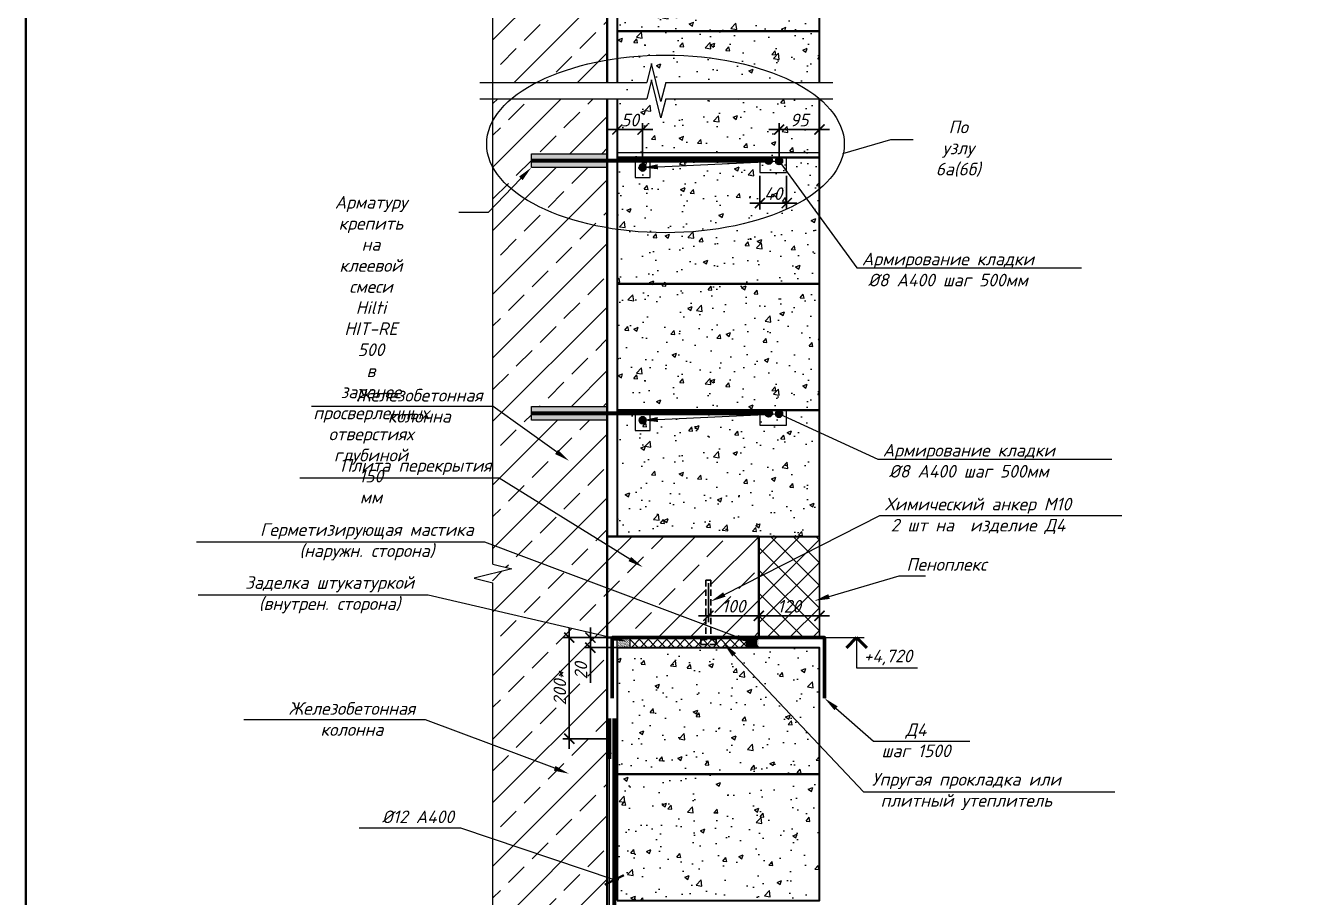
# Model space of a CAD drawing. Header units: millimetres. Extents: x -69292 to 68568, y 17750 to 120236.
# Drawn here: x 13472 to 16013, y 30679 to 32403 of the extents above; entities that cross this region are included whole.
import ezdxf
from ezdxf import colors
from ezdxf.entities.mleader import LeaderData, LeaderLine
from ezdxf.math import Vec2, Vec3

# ---------------------------------------------------------------- set-up
doc = ezdxf.new("R2010")
doc.units = ezdxf.units.MM
doc.header["$PDMODE"] = 3
doc.linetypes.add('HIDDEN', pattern=[0.375, 0.25, -0.125])
doc.linetypes.add('K5LT32768', pattern=[0])
doc.layers.get('0').update_dxf_attribs({"lineweight": 5})
doc.layers.get('Defpoints').update_dxf_attribs({"lineweight": 0})
for name, color, linetype, lineweight in [('!!!Металл разрез', 7, 'Continuous', 35), ('#Dimensions', 7, 'Continuous', 9), ('#Арматура', 152, 'Continuous', 30), ('#Бетон разрез', 22, 'Continuous', 40), ('#Выноски', 7, 'Continuous', 15), ('#Газобетон', 152, 'Continuous', 35), ('#Границы штриховок', 7, 'Continuous', 20), ('#разм', 7, 'Continuous', 9), ('A-okno', 7, 'Continuous', 0), ('k_ Размеры', 7, 'Continuous', 15), ('Штриховка', 7, 'Continuous', 25)]:
    doc.layers.add(name, color=color, linetype=linetype, lineweight=lineweight)
for name, color, linetype, lineweight, true_color in [('#Hatch', 7, 'Continuous', 5, 0x525252), ('razmeru', 7, 'Continuous', 13, 0x000000), ('тонкая', 7, 'Continuous', 15, 0x000000)]:
    doc.layers.add(name, color=color, linetype=linetype, lineweight=lineweight, true_color=true_color)
doc.layers.add('Системный слой', color=7, linetype='Continuous')
doc.styles.add('STEP PR', font='isocpeui.ttf')
doc.dimstyles.new('SPDS', dxfattribs={"dimscale": 10, "dimtxt": 2.5, "dimasz": 2, "dimexe": 1.25, "dimexo": 0.625, "dimtad": 1, "dimdec": 0, "dimrnd": 0.001, "dimtxsty": 'STEP PR', "dimblk": 'ARCHTICK', "dimcen": 2.5, "dimdle": 2, "dimclrd": 256, "dimclre": 256, "dimclrt": 7, "dimadec": 0, "dimazin": 2, "dimtfac": 0.75, "dimtdec": 0, "dimtmove": 1, "dimatfit": 3, "dimfxl": 1, "dimtolj": 1, "dimarcsym": 1})

# ---------------------------------------------------------------- blocks, each defined once
blk = doc.blocks.new('*U145')
at = {"color": 0, "linetype": 'ByBlock', "lineweight": -2}
for p, q in [((59.051, 0), (59.363, 1.25)), ((59.363, 1.25), (59.988, -1.25)), ((59.051, 0), (0, 0)), ((59.988, -1.25), (60.301, 0)), ((119.352, 0), (60.301, 0))]:
    blk.add_line(p, q, dxfattribs=at)
blk = doc.blocks.new('*U130')
at = {"layer": '#разм', "ltscale": 100, "elevation": 0}
for points in [[(4576313, -921000), (4577323, -921000)], [(4577173, -921000), (4577173, -921600)], [(4577173, -921600), (4578375, -921600)]]:
    blk.add_lwpolyline(points, dxfattribs=at)
at = {"layer": 'A-okno', "color": 0, "lineweight": 50, "ltscale": 100, "elevation": 0}
for points in [[(4577173, -921000), (4576973, -921200)], [(4577173, -921000), (4577373, -921200)]]:
    blk.add_lwpolyline(points, dxfattribs=at)
at = {"layer": '#разм', "style": 'STEP PR'}
for tag, p in [('ПРИМЕЧАНИЕ', (4577314, -921290)), ('ОТМЕТКА', (4577216, -921901))]:
    blk.add_attdef(tag, p, '', height=250, dxfattribs=at)
blk = doc.blocks.new('_ArchTick')
at = {"color": 0, "linetype": 'ByBlock', "const_width": 0.15}
blk.add_lwpolyline([(-0.5, -0.5), (0.5, 0.5)], dxfattribs=at)
blk = doc.blocks.new('*D118')
at = {"layer": 'Defpoints', "color": 0, "transparency": 16777216}
for p in [(14589.1, 31192.7), (14897, 31192.7), (14897, 31172.8)]:
    blk.add_point(p, dxfattribs=at)
at = {"layer": 'k_ Размеры', "lineweight": -2, "transparency": 16777216}
for p, q in [((14589.1, 31152.8), (14589.1, 31212.7)), ((14890.7, 31192.7), (14576.6, 31192.7)), ((14890.7, 31172.8), (14576.6, 31172.8)), ((14589.1, 31103.2), (14589.1, 31172.8))]:
    blk.add_line(p, q, dxfattribs=at)
at = {"layer": 'k_ Размеры', "lineweight": -2, "transparency": 16777216, "xscale": 20, "yscale": 20, "zscale": 20}
for p, rotation in [((14589.1, 31192.7), 90), ((14589.1, 31172.8), 270)]:
    blk.add_blockref('_ArchTick', p, dxfattribs=dict(at, rotation=rotation))
at = {"layer": 'k_ Размеры', "color": 7, "transparency": 16777216, "insert": (14570.4, 31126.9), "char_height": 25, "attachment_point": 5, "rotation": 90, "style": 'STEP PR'}
blk.add_mtext('\\A1;20', dxfattribs=at)
blk = doc.blocks.new('*D117')
at = {"layer": 'Defpoints', "color": 0, "transparency": 16777216}
for p in [(14547.4, 31192.7), (14626.4, 31192.7), (14626.4, 30992.7)]:
    blk.add_point(p, dxfattribs=at)
at = {"layer": 'k_ Размеры', "lineweight": -2, "transparency": 16777216}
for p, q in [((14547.4, 30972.7), (14547.4, 31212.7)), ((14620.1, 31192.7), (14534.9, 31192.7)), ((14620.1, 30992.7), (14534.9, 30992.7))]:
    blk.add_line(p, q, dxfattribs=at)
at = {"layer": 'k_ Размеры', "lineweight": -2, "transparency": 16777216, "xscale": 20, "yscale": 20, "zscale": 20}
for p, rotation in [((14547.4, 31192.7), 90), ((14547.4, 30992.7), 270)]:
    blk.add_blockref('_ArchTick', p, dxfattribs=dict(at, rotation=rotation))
at = {"layer": 'k_ Размеры', "color": 7, "transparency": 16777216, "insert": (14528.7, 31092.7), "char_height": 25, "attachment_point": 5, "rotation": 90, "style": 'STEP PR'}
blk.add_mtext('\\A1;200*', dxfattribs=at)
blk = doc.blocks.new('Г.б.250х400')
at = {"layer": '#Hatch'}
h = blk.add_hatch(dxfattribs=at)
h.set_pattern_fill('AR-CONC', color=256, scale=0.5)
h.paths.add_polyline_path([(400, 250), (0, 250), (0, 0), (400, 0)])
at = {"layer": '#Газобетон'}
blk.add_lwpolyline([(0, 0), (400, 0), (400, 250), (0, 250)], close=True, dxfattribs=at)
blk = doc.blocks.new('*D128')
at = {"layer": 'Defpoints', "color": 0, "transparency": 16777216}
for p in [(14822.7, 31306.5), (14922.4, 31306.5), (14922.4, 31235.9)]:
    blk.add_point(p, dxfattribs=at)
at = {"layer": 'k_ Размеры', "lineweight": -2, "transparency": 16777216}
for p, q in [((14822.7, 31300.2), (14822.7, 31223.4)), ((14922.4, 31300.2), (14922.4, 31223.4)), ((14802.7, 31235.9), (14942.4, 31235.9))]:
    blk.add_line(p, q, dxfattribs=at)
at = {"layer": 'k_ Размеры', "lineweight": -2, "transparency": 16777216, "xscale": 20, "yscale": 20, "zscale": 20, "rotation": 180}
blk.add_blockref('_ArchTick', (14822.7, 31235.9), dxfattribs=at)
at = {"layer": 'k_ Размеры', "lineweight": -2, "transparency": 16777216, "xscale": 20, "yscale": 20, "zscale": 20}
blk.add_blockref('_ArchTick', (14922.4, 31235.9), dxfattribs=at)
at = {"layer": 'k_ Размеры', "color": 7, "transparency": 16777216, "insert": (14872.5, 31254.7), "char_height": 25, "attachment_point": 5, "style": 'STEP PR'}
blk.add_mtext('\\A1;100', dxfattribs=at)
blk = doc.blocks.new('*U481')
at = {"color": 0, "linetype": 'ByBlock', "lineweight": -2}
for p, q in [((11.014, 0), (11.327, 1.25)), ((11.327, 1.25), (11.952, -1.25)), ((11.014, 0), (0, 0)), ((11.952, -1.25), (12.264, 0)), ((23.279, 0), (12.264, 0))]:
    blk.add_line(p, q, dxfattribs=at)
blk = doc.blocks.new('*U482')
at = {"color": 0, "linetype": 'ByBlock', "lineweight": -2}
for p, q in [((11.014, 0), (11.327, 1.25)), ((11.327, 1.25), (11.952, -1.25)), ((11.014, 0), (0, 0)), ((11.952, -1.25), (12.264, 0)), ((23.279, 0), (12.264, 0))]:
    blk.add_line(p, q, dxfattribs=at)
blk = doc.blocks.new('*D256')
at = {"layer": 'Defpoints', "color": 0, "transparency": 16777216}
for p in [(14922.4, 31306.5), (15042.4, 31235.9), (15042.4, 31192.7)]:
    blk.add_point(p, dxfattribs=at)
at = {"layer": 'k_ Размеры', "lineweight": -2, "transparency": 16777216}
for p, q in [((14922.4, 31300.2), (14922.4, 31223.4)), ((14902.4, 31235.9), (15062.4, 31235.9)), ((15042.4, 31198.9), (15042.4, 31248.4))]:
    blk.add_line(p, q, dxfattribs=at)
at = {"layer": 'k_ Размеры', "lineweight": -2, "transparency": 16777216, "xscale": 20, "yscale": 20, "zscale": 20, "rotation": 180}
blk.add_blockref('_ArchTick', (14922.4, 31235.9), dxfattribs=at)
at = {"layer": 'k_ Размеры', "lineweight": -2, "transparency": 16777216, "xscale": 20, "yscale": 20, "zscale": 20}
blk.add_blockref('_ArchTick', (15042.4, 31235.9), dxfattribs=at)
at = {"layer": 'k_ Размеры', "color": 7, "transparency": 16777216, "insert": (14982.4, 31254.7), "char_height": 25, "attachment_point": 5, "style": 'STEP PR'}
blk.add_mtext('\\A1;120', dxfattribs=at)
blk = doc.blocks.new('A$C7E2A33D1')
at = {"layer": 'Системный слой'}
h = blk.add_hatch(color=1, dxfattribs=at)
edge = h.paths.add_edge_path()
edge.add_line((0, 70), (35, 61))
edge.add_line((35, 61), (60, 36))
edge.add_line((60, 36), (70, 1))
edge.add_line((70, 1), (61, -34))
edge.add_line((61, -34), (37, -60))
edge.add_line((37, -60), (2, -70))
edge.add_line((2, -70), (-33, -62))
edge.add_line((-33, -62), (-59, -38))
edge.add_line((-59, -38), (-70, -4))
edge.add_line((-70, -4), (-63, 31))
edge.add_line((-63, 31), (-39, 58))
edge.add_line((-39, 58), (-5, 70))
edge.add_line((-5, 70), (0, 70))
at = {"layer": 'Системный слой', "color": 1, "linetype": 'K5LT32768'}
blk.add_circle((0, 0), 70, dxfattribs=at)
at = {"layer": 'тонкая', "ltscale": 0.1}
for p, q in [((-70, 0), (70, 0)), ((0, 70), (0, -70))]:
    blk.add_line(p, q, dxfattribs=at)
blk = doc.blocks.new('*D478')
at = {"layer": 'Defpoints', "color": 0, "transparency": 16777216}
for p in [(14692.5, 32197.8), (14642.5, 32170), (14692.5, 32122.7)]:
    blk.add_point(p, dxfattribs=at)
at = {"layer": 'k_ Размеры', "lineweight": -2, "transparency": 16777216}
for p, q in [((14622.5, 32197.8), (14712.5, 32197.8)), ((14642.5, 32176.3), (14642.5, 32210.3)), ((14692.5, 32128.9), (14692.5, 32210.3))]:
    blk.add_line(p, q, dxfattribs=at)
at = {"layer": 'k_ Размеры', "lineweight": -2, "transparency": 16777216, "xscale": 20, "yscale": 20, "zscale": 20, "rotation": 180}
blk.add_blockref('_ArchTick', (14642.5, 32197.8), dxfattribs=at)
at = {"layer": 'k_ Размеры', "lineweight": -2, "transparency": 16777216, "xscale": 20, "yscale": 20, "zscale": 20}
blk.add_blockref('_ArchTick', (14692.5, 32197.8), dxfattribs=at)
at = {"layer": 'k_ Размеры', "color": 7, "transparency": 16777216, "insert": (14667.5, 32216.6), "char_height": 25, "attachment_point": 5, "style": 'STEP PR'}
blk.add_mtext('\\A1;50', dxfattribs=at)
blk = doc.blocks.new('*D479')
at = {"layer": 'Defpoints', "color": 0, "transparency": 16777216}
for p in [(15042.4, 32197.8), (15042.4, 32185.2), (14962.4, 32132.7)]:
    blk.add_point(p, dxfattribs=at)
at = {"layer": 'k_ Размеры', "lineweight": -2, "transparency": 16777216}
for p, q in [((14942.4, 32197.8), (15062.4, 32197.8)), ((14962.4, 32138.9), (14962.4, 32210.3)), ((15042.4, 32191.5), (15042.4, 32210.3))]:
    blk.add_line(p, q, dxfattribs=at)
at = {"layer": 'k_ Размеры', "lineweight": -2, "transparency": 16777216, "xscale": 20, "yscale": 20, "zscale": 20, "rotation": 180}
blk.add_blockref('_ArchTick', (14962.4, 32197.8), dxfattribs=at)
at = {"layer": 'k_ Размеры', "lineweight": -2, "transparency": 16777216, "xscale": 20, "yscale": 20, "zscale": 20}
blk.add_blockref('_ArchTick', (15042.4, 32197.8), dxfattribs=at)
at = {"layer": 'k_ Размеры', "color": 7, "transparency": 16777216, "insert": (15002.4, 32216.6), "char_height": 25, "attachment_point": 5, "style": 'STEP PR'}
blk.add_mtext('\\A1;95', dxfattribs=at)
blk = doc.blocks.new('*D480')
at = {"layer": 'Defpoints', "color": 0, "transparency": 16777216}
for p in [(14924.5, 32112.7), (14977.4, 32112.7), (14977.4, 32052.3)]:
    blk.add_point(p, dxfattribs=at)
at = {"layer": 'k_ Размеры', "lineweight": -2, "transparency": 16777216}
for p, q in [((14924.5, 32106.4), (14924.5, 32039.8)), ((14977.4, 32106.4), (14977.4, 32039.8)), ((14904.5, 32052.3), (14997.4, 32052.3))]:
    blk.add_line(p, q, dxfattribs=at)
at = {"layer": 'k_ Размеры', "lineweight": -2, "transparency": 16777216, "xscale": 20, "yscale": 20, "zscale": 20, "rotation": 180}
blk.add_blockref('_ArchTick', (14924.5, 32052.3), dxfattribs=at)
at = {"layer": 'k_ Размеры', "lineweight": -2, "transparency": 16777216, "xscale": 20, "yscale": 20, "zscale": 20}
blk.add_blockref('_ArchTick', (14977.4, 32052.3), dxfattribs=at)
at = {"layer": 'k_ Размеры', "color": 7, "transparency": 16777216, "insert": (14950.9, 32071), "char_height": 25, "attachment_point": 5, "style": 'STEP PR'}
blk.add_mtext('\\A1;40', dxfattribs=at)
blk = doc.blocks.new('_None')

msp = doc.modelspace()

# ---------------------------------------------------------------- hatches: boundary and pattern name
at = {"layer": '#Hatch'}
h = msp.add_hatch(dxfattribs=at)
h.set_pattern_fill('ANSI33', color=256, scale=14, style=0)
h.paths.add_polyline_path([(14622.4, 33026.7), (14396.5, 33026.7), (14396.5, 32290.9), (14622.4, 32290.9), (14622.4, 32622.8), (14472.4, 32622.8), (14472.4, 32649.9), (14622.4, 32649.9)])
h.paths.add_polyline_path([(14310.5, 33125.4), (14539, 33125.4), (14539, 33279.5), (14310.5, 33279.5)], flags=9)
h.paths.add_polyline_path([(14373.8, 29306.2), (14471, 29306.2), (14471, 29358.7), (14373.8, 29358.7)], flags=9)
h.paths.add_polyline_path([(14398.3, 33784.8), (14446.4, 33784.8), (14446.4, 33837.3), (14398.3, 33837.3)], flags=9)
h.paths.add_polyline_path([(14557.7, 33281.1), (15129.9, 33281.1), (15129.9, 33333.6), (14557.7, 33333.6)], flags=9)
h.paths.add_polyline_path([(14689.7, 33350.3), (14986.1, 33350.3), (14986.1, 33428.3), (14689.7, 33428.3)], flags=9)
h.paths.add_polyline_path([(14432.7, 35946), (15065.8, 35946), (15065.8, 35998.5), (14432.7, 35998.5)], flags=9)
h.paths.add_polyline_path([(14694, 36043.8), (14876.1, 36043.8), (14876.1, 36097.8), (14694, 36097.8)], flags=9)
h = msp.add_hatch(dxfattribs=at)
h.set_pattern_fill('AR-CONC', color=256, scale=0.5)
h.set_pattern_definition([(50, (0, 664.36), (91.09233, -7.96954), [9.525, -104.775]), (355, (0, 664.36), (-17.6217, 95.52842), [7.62, -83.8203]), (100.45144, (7.59, 663.7), (73.47062, 87.55888), [8.095, -89.04512]), (46.1842, (0, 689.76), (135.53952, -21.02116), [14.2875, -157.1625]), (96.63556, (11.3, 688.01), (118.70207, 123.71306), [12.1425, -133.5678]), (351.18415, (0, 689.76), (118.70207, 123.71306), [11.43, -125.72987]), (21, (12.7, 683.41), (75.8072, -51.1326), [9.525, -104.775]), (326, (12.7, 683.41), (30.90101, 92.09398), [7.62, -83.82]), (71.45144, (19.02, 679.15), (106.7082, 40.96138), [8.095, -89.04497]), (37.5, (0, 664.362), (1.544302, 42.27752), [0, -82.804, 0, -85.09, 0, -84.1375]), (7.5, (0, 664.36), (33.40983, 50.09029), [0, -48.514, 0, -80.899, 0, -32.0675]), (327.5, (-28.32, 664.362), (67.795298, -2.864372), [0, -31.75, 0, -99.06, 0, -131.445]), (317.5, (-41.02, 664.36), (74.06459, 12.71325), [0, -41.275, 0, -65.786, 0, -93.345])])
h.paths.add_polyline_path([(14654.3, 32258.7), (14642.4, 32258.7), (14642.4, 32142.7), (15042.4, 32142.7), (15042.4, 32258.7), (14691.8, 32258.7), (14682.4, 32221.2), (14663.7, 32296.2)])
h.paths.add_polyline_path([(14642.4, 32290.9), (14654.2, 32290.9), (14663.5, 32328.4), (14682.3, 32253.4), (14691.7, 32290.9), (15042.4, 32290.9), (15042.4, 32392.7), (14642.4, 32392.7)])
h = msp.add_hatch(dxfattribs=at)
h.set_pattern_fill('ANSI33', color=256, scale=14, style=0)
h.paths.add_polyline_path([(14622.4, 32122.8), (14472.4, 32122.8), (14472.4, 32149.9), (14622.4, 32149.9), (14622.4, 32258.7), (14396.5, 32258.7), (14396.5, 31338.3), (14434, 31328.9), (14359, 31310.2), (14396.5, 31300.8), (14396.5, 30570.9), (14622.4, 30570.9), (14622.4, 31192.7), (14622.4, 31622.8), (14472.4, 31622.8), (14472.4, 31649.9), (14622.4, 31649.9)])
h = msp.add_hatch(dxfattribs=at)
h.set_pattern_fill('ANSI33', color=256, scale=14, style=0)
h.paths.add_polyline_path([(14817.7, 31306.5), (14827.7, 31306.5), (14827.7, 31192.8), (14902.5, 31192.7), (14921.9, 31192.8), (14921.9, 31392.7), (14642.4, 31392.7), (14622.4, 31392.7), (14622.4, 31193), (14817.7, 31192.8)])
h = msp.add_hatch(dxfattribs=at)
h.set_pattern_fill('ANSI37', color=256, scale=10)
h.paths.add_polyline_path([(15042.4, 31392.7), (14921.9, 31392.7), (14921.9, 31192.7), (15042.4, 31192.7)])
h = msp.add_hatch(dxfattribs=at)
h.set_pattern_fill('AR-SAND', color=256, scale=0.05)
h.set_pattern_definition([(37.5, (-2304.621, -3492.8585), (-0.08000156, 2.44706619), [0, -1.9304, 0, -2.159, 0, -2.06375]), (7.5, (-2304.621, -3492.8585), (2.24761642, 3.5841255), [0, -1.0414, 0, -1.7399, 0, -0.66675]), (327.5, (-2306.183, -3492.8585), (3.95496185, 0.00718592), [0, -0.635, 0, -2.286, 0, -2.9845]), (317.5, (-2306.183, -3492.8585), (3.81778226, 1.11464662), [0, -0.3175, 0, -1.4986, 0, -1.7145])])
h.paths.add_polyline_path([(14642.4, 31192.7), (14667.4, 31192.6), (14667.4, 31172.7), (14642.4, 31172.7)])
h = msp.add_hatch(dxfattribs=at)
h.set_pattern_fill('ANSI37', color=256, scale=4)
h.set_pattern_definition([(45, (-2304.621, -3492.859), (-8.980256, 8.980256), []), (135, (-2304.621, -3492.859), (-8.980256, -8.980256), [])])
h.paths.add_polyline_path([(14897, 31192.6), (14667.4, 31192.6), (14667.4, 31172.7), (14897, 31172.7)])
h = msp.add_hatch(dxfattribs=at)
h.set_pattern_fill('ANSI37', color=256, scale=0.5)
h.set_pattern_definition([(45, (79.625, -4478.4668), (-1.122532015, 1.122532015), []), (135, (79.625, -4478.4668), (-1.122532015, -1.122532015), [])])
edge = h.paths.add_edge_path()
edge.add_line((14922, 31192.8), (14897, 31192.7))
edge.add_line((14897, 31192.7), (14897, 31172.8))
edge.add_line((14897, 31172.8), (14922, 31172.8))
edge.add_arc((14934.5, 31182.8), 16, 141.4553, 218.5447, ccw=False)
at = {"layer": 'razmeru', "ltscale": 0.1, "true_color": 0xd9d9d9}
h = msp.add_hatch(color=254, dxfattribs=at)
h.dxf.hatch_style = 1
h.paths.add_polyline_path([(14472.4, 32136.6), (14472.4, 32122.8), (14572.4, 32122.8), (14572.4, 32136.6)])
h.paths.add_polyline_path([(14472.4, 32149.9), (14472.4, 32136.6), (14572.4, 32136.6), (14572.4, 32149.9)])
h.paths.add_polyline_path([(14572.4, 32149.9), (14572.4, 32136.6), (14622.4, 32136.6), (14622.4, 32149.9)])
h.paths.add_polyline_path([(14572.4, 32136.6), (14572.4, 32122.8), (14622.4, 32122.8), (14622.4, 32136.6)])
h = msp.add_hatch(color=254, dxfattribs=at)
h.dxf.hatch_style = 1
h.paths.add_polyline_path([(14472.4, 31636.6), (14472.4, 31622.8), (14572.4, 31622.8), (14572.4, 31636.6)])
h.paths.add_polyline_path([(14472.4, 31649.9), (14472.4, 31636.6), (14572.4, 31636.6), (14572.4, 31649.9)])
h.paths.add_polyline_path([(14572.4, 31649.9), (14572.4, 31636.6), (14622.4, 31636.6), (14622.4, 31649.9)])
h.paths.add_polyline_path([(14572.4, 31636.6), (14572.4, 31622.8), (14622.4, 31622.8), (14622.4, 31636.6)])

# ---------------------------------------------------------------- linework, layer by layer
at = {"layer": '!!!Металл разрез', "lineweight": 60}
msp.add_lwpolyline([(14632.4, 31072.7), (14632.4, 31192.7), (15052.4, 31192.7), (15052.4, 31072.7)], dxfattribs=at)
at = {"layer": '#Арматура', "const_width": 8}
for points in [[(14626.4, 30952.7), (14626.4, 31032.7)], [(14636.4, 30570.9), (14636.4, 31032.7)]]:
    msp.add_lwpolyline(points, dxfattribs=at)
at = {"layer": '#Бетон разрез'}
for points in [[(14622.4, 32290.9), (14622.4, 33042.7), (14396.5, 33042.7)], [(14622.4, 31192.7), (14622.4, 32258.7)], [(14922.4, 31392.7), (14622.4, 31392.7)], [(14922.4, 31392.7), (14922.4, 31192.7)], [(14622.4, 31193), (14922.4, 31192.7)], [(14622.4, 30570.9), (14622.4, 31192.7)]]:
    msp.add_lwpolyline(points, dxfattribs=at)
at = {"layer": '#Выноски'}
msp.add_ellipse((14737.7, 32169.3), major_axis=(353.7, 0), ratio=0.496436, dxfattribs=at)
at = {"layer": '#Газобетон'}
for points in [[(15042.4, 32290.9), (15042.4, 32392.7), (14642.4, 32392.7), (14642.4, 32290.9)], [(14642.4, 32258.7), (14642.4, 32142.7), (15042.4, 32142.7), (15042.4, 32258.7)]]:
    msp.add_lwpolyline(points, dxfattribs=at)
at = {"layer": '#Границы штриховок'}
msp.add_lwpolyline([(14642.4, 31192.7), (14667.4, 31192.6), (14667.4, 31172.7), (14642.4, 31172.7)], close=True, dxfattribs=at)
msp.add_lwpolyline([(14922, 31192.8), (14897, 31192.7), (14897, 31172.8), (14922, 31172.8, -0.349653)], format="xyb", close=True, dxfattribs=at)
at = {"color": 3, "lineweight": 40}
msp.add_lwpolyline([(13472.1, 36442.8), (24318.1, 36442.8), (24318.1, 28653.3), (13472.1, 28653.3)], close=True, dxfattribs=at)
msp.add_lwpolyline([(14897, 31172.8), (14642.4, 31172.7), (14642.4, 31192.7), (14897, 31192.7)], close=True)
at = {"layer": 'razmeru', "ltscale": 0.1}
msp.add_line((14642.5, 32152.7), (15042.4, 32152.7), dxfattribs=at)
for points in [[(14622.4, 32122.8), (14472.4, 32122.8), (14472.4, 32149.9), (14622.4, 32149.9)], [(14642.5, 32142.7), (14677.5, 32142.7), (14677.5, 32102.7), (14707.5, 32102.7), (14707.5, 32142.7), (14924.5, 32142.7), (14924.5, 32112.7), (14977.4, 32112.7), (14977.4, 32142.7), (15042.4, 32142.7)], [(14622.4, 31622.8), (14472.4, 31622.8), (14472.4, 31649.9), (14622.4, 31649.9)], [(14642.5, 31642.7), (14677.5, 31642.7), (14677.5, 31602.7), (14707.5, 31602.7), (14707.5, 31642.7), (14924.5, 31642.7), (14924.5, 31612.7), (14977.4, 31612.7), (14977.4, 31642.7), (15042.4, 31642.7)]]:
    msp.add_lwpolyline(points, dxfattribs=at)
at = {"layer": 'razmeru', "color": 1, "ltscale": 0.4, "const_width": 8}
for points in [[(14472.4, 32136.3), (14942.1, 32136.3)], [(14472.4, 31636.3), (14942.1, 31636.3)]]:
    msp.add_lwpolyline(points, dxfattribs=at)
at = {"layer": 'Штриховка'}
msp.add_lwpolyline([(15042.4, 31392.7), (14921.9, 31392.7), (14921.9, 31192.7), (15042.4, 31192.7)], close=True, dxfattribs=at)
at = {"layer": 'Штриховка', "linetype": 'HIDDEN', "ltscale": 50}
for points in [[(14817.7, 31306.5), (14817.7, 31188.9)], [(14817.7, 31306.5), (14827.7, 31306.5)], [(14827.7, 31306.5), (14827.7, 31188.9)], [(14807.7, 31188.9), (14837.7, 31188.9), (14837.7, 31178.9), (14807.7, 31178.9), (14807.7, 31188.9)]]:
    msp.add_lwpolyline(points, dxfattribs=at)

# ---------------------------------------------------------------- block references
at = {"layer": '#Dimensions'}
ref = msp.add_blockref('*U130', (-442601.5, 123292.7, 0), dxfattribs=dict(at, xscale=0.1, yscale=0.1, zscale=0.1))
ref.add_attrib('ПРИМЕЧАНИЕ', '+4,720', (15129.9, 31143.8, 0), dxfattribs={"layer": '#разм', "height": 25, "rotation": 360, "style": 'STEP PR'})
for p in [(14642.4, 32392.7), (14642.4, 31892.7), (14642.4, 31642.7), (14642.4, 31392.7), (14642.4, 30922.7), (14642.4, 30672.7)]:
    msp.add_blockref('Г.б.250х400', p)
at = {"xscale": -30, "yscale": -30, "zscale": -30}
for name, p in [('*U481', (15068.6, 32290.9)), ('*U482', (15068.6, 32258.7))]:
    msp.add_blockref(name, p, dxfattribs=at)
at = {"layer": 'k_ Размеры', "xscale": -30, "yscale": -30, "zscale": -30, "rotation": 90}
msp.add_blockref('*U145', (14396.5, 33109.8), dxfattribs=at)
at = {"layer": 'razmeru', "ltscale": 0.015, "xscale": 0.1, "yscale": 0.1, "zscale": 0.1}
for p in [(14692.5, 32122.7), (14942.1, 32136.3), (14962.4, 32135.5), (14942.1, 31636.3), (14962.4, 31635.5), (14692.5, 31622.7)]:
    msp.add_blockref('A$C7E2A33D1', p, dxfattribs=at)

# ---------------------------------------------------------------- dimensions: what is measured, and where the dimension line sits
at = {"layer": 'k_ Размеры'}
for base, p1, p2, picture, middle in [((14692.5, 32197.8), (14642.5, 32170), (14692.5, 32122.7), '*D478', (14667.5, 32216.6)), ((14922.4, 31235.9), (14822.7, 31306.5), (14922.4, 31306.5), '*D128', (14872.5, 31254.7)), ((15042.4, 31235.9), (14922.4, 31306.5), (15042.4, 31192.7), '*D256', (14982.4, 31254.7))]:
    dim = msp.add_linear_dim(base=base, p1=p1, p2=p2, dimstyle='SPDS', dxfattribs=at)
    dim.commit()
    dim.dimension.update_dxf_attribs({"geometry": picture, "text_midpoint": middle})
for base, p1, p2, text, picture, middle in [((15042.4, 32197.8), (14962.4, 32132.7), (15042.4, 32185.2), '95', '*D479', (15002.4, 32216.6)), ((14977.4, 32052.3), (14924.5, 32112.7), (14977.4, 32112.7), '40', '*D480', (14950.9, 32071))]:
    dim = msp.add_linear_dim(base=base, p1=p1, p2=p2, text=text, dimstyle='SPDS', dxfattribs=at)
    dim.commit()
    dim.dimension.update_dxf_attribs({"geometry": picture, "text_midpoint": middle})
dim = msp.add_linear_dim(base=(14547.4, 31192.7), p1=(14626.4, 30992.7), p2=(14626.4, 31192.7), angle=90, text='<>*', dimstyle='SPDS', dxfattribs=at)
dim.commit()
dim.dimension.update_dxf_attribs({"geometry": '*D117', "text_midpoint": (14528.7, 31092.7)})
dim = msp.add_linear_dim(base=(14589.1, 31192.7), p1=(14897, 31172.8), p2=(14897, 31192.7), angle=90, dimstyle='SPDS', dxfattribs=at)
dim.commit()
dim.dimension.update_dxf_attribs({"geometry": '*D118', "text_midpoint": (14594.6, 31126.9), "dimtype": 160})

# ---------------------------------------------------------------- leaders
at = {"layer": '#Выноски'}
ml = msp.add_multileader_mtext('Standard', dxfattribs=at)
ml.set_content('{\\H0.83333x;Армирование кладки\\P%%C8 А400 шаг 500мм\\P\\A1;\\H1.2x;       }', color=256, style='STEP PR')
ml.set_leader_properties(color=256, linetype='ByLayer', lineweight=-1)
ml.build(insert=Vec2(0, 0))
ml.multileader.update_dxf_attribs({"text_left_attachment_type": 6, "text_right_attachment_type": 6, "dogleg_length": 0, "arrow_head_size": 30, "scale": 0.1})
ctx = ml.context
ctx.base_point, ctx.scale, ctx.char_height, ctx.arrow_head_size, ctx.landing_gap_size, ctx.plane_origin = Vec3(15297.5, 32560.8), 0.1, 30, 30, 12.5, Vec3(17604.8, 31083.8)
ctx.left_attachment, ctx.right_attachment, ctx.text_align_type = 6, 6, 1
notes = []
notes.append((ctx, [(0, (1, 1, 0), (15297.5, 32560.8), (1, 0), 0, [(0, [(14692.4, 32622.7), (14962.4, 32628.5)], 0, [])])]))
ctx.mtext.insert, ctx.mtext.rotation, ctx.mtext.alignment, ctx.mtext.flow_direction = Vec3(15477.6, 32590.8), 6.283185, 2, 5
ml = msp.add_multileader_mtext('Standard', dxfattribs=at)
ml.set_content('{\\H0.83333x;По узлу 6а(6б)}', color=256, style='STEP PR')
ml.set_leader_properties(color=256, linetype='ByLayer', lineweight=-1)
ml.set_arrow_properties(name='NONE')
ml.build(insert=Vec2(0, 0))
ml.multileader.update_dxf_attribs({"text_left_attachment_type": 6, "text_right_attachment_type": 6, "dogleg_length": 0, "arrow_head_size": 30, "scale": 0.1})
ctx = ml.context
ctx.base_point, ctx.scale, ctx.char_height, ctx.arrow_head_size, ctx.landing_gap_size, ctx.plane_origin = Vec3(15183.4, 32177.9), 0.1, 30, 30, 12.5, Vec3(17671.9, 30837.5)
ctx.left_attachment, ctx.right_attachment, ctx.text_align_type = 6, 6, 1
notes.append((ctx, [(0, (1, 1, 0), (15183.4, 32177.9), (1, 0), 0, [(1, [(15088.4, 32150.4)], 0, [])])]))
ctx.mtext.insert, ctx.mtext.rotation, ctx.mtext.width, ctx.mtext.alignment, ctx.mtext.flow_direction = Vec3(15316.8, 32215.4), 6.283185, 313.628, 2, 5
ml = msp.add_multileader_mtext('Standard', dxfattribs=at)
ml.set_content('Арматуру крепить\\Pна клеевой смеси\\PHilti HIT-RE 500 в заранее \\Pпросверленных отверстиях\\Pглубиной 150 мм ', color=256, style='STEP PR')
ml.set_leader_properties(color=256, linetype='ByLayer', lineweight=-1)
ml.build(insert=Vec2(0, 0))
ml.multileader.update_dxf_attribs({"text_left_attachment_type": 6, "text_right_attachment_type": 6, "dogleg_length": 0, "arrow_head_size": 30, "scale": 0.1})
ctx = ml.context
ctx.base_point, ctx.scale, ctx.char_height, ctx.arrow_head_size, ctx.landing_gap_size, ctx.plane_origin = Vec3(13923.2, 32033.9), 0.1, 25, 30, 12.5, Vec3(17206, 30990.8)
ctx.left_attachment, ctx.right_attachment, ctx.text_align_type = 6, 6, 1
notes.append((ctx, [(1, (1, 1, 0), (14387, 32033.9), (-1, 0), 0, [(1, [(14472.4, 32122.8)], 0, [])])]))
ctx.mtext.insert, ctx.mtext.rotation, ctx.mtext.width, ctx.mtext.defined_height, ctx.mtext.alignment, ctx.mtext.flow_direction = Vec3(14155.1, 32066.4), 6.283185, 450.462, 209.9, 2, 5
ml = msp.add_multileader_mtext('Standard', dxfattribs=at)
ml.set_content('{\\H0.83333x;Армирование кладки\\P%%C8 А400 шаг 500мм\\P\\A1;\\H1.2x;       }', color=256, style='STEP PR')
ml.set_leader_properties(color=256, linetype='ByLayer', lineweight=-1)
ml.build(insert=Vec2(0, 0))
ml.multileader.update_dxf_attribs({"text_left_attachment_type": 6, "text_right_attachment_type": 6, "dogleg_length": 0, "arrow_head_size": 30, "scale": 0.1})
ctx = ml.context
ctx.base_point, ctx.scale, ctx.char_height, ctx.arrow_head_size, ctx.landing_gap_size, ctx.plane_origin = Vec3(15116.2, 31924.2), 0.1, 30, 30, 12.5, Vec3(17604.8, 30583.8)
ctx.left_attachment, ctx.right_attachment, ctx.text_align_type = 6, 6, 1
notes.append((ctx, [(0, (1, 1, 0), (15116.2, 31924.2), (1, 0), 0, [(0, [(14692.5, 32122.7), (14962.4, 32135.5)], 0, [])])]))
ctx.mtext.insert, ctx.mtext.rotation, ctx.mtext.alignment, ctx.mtext.flow_direction = Vec3(15296.4, 31954.2), 6.283185, 2, 5
ml = msp.add_multileader_mtext('Standard', dxfattribs=at)
ml.set_content('{\\H0.83333x;Железобетонная\\Pколонна}', color=256, style='STEP PR')
ml.set_leader_properties(color=256, linetype='ByLayer', lineweight=-1)
ml.build(insert=Vec2(0, 0))
ml.multileader.update_dxf_attribs({"text_left_attachment_type": 6, "text_right_attachment_type": 6, "dogleg_length": 0, "arrow_head_size": 30, "scale": 0.1})
ctx = ml.context
ctx.base_point, ctx.scale, ctx.char_height, ctx.arrow_head_size, ctx.landing_gap_size, ctx.plane_origin = Vec3(14104.9, 31649.7), 0.1, 30, 30, 12.5, Vec3(16703.4, 29976.5)
ctx.left_attachment, ctx.right_attachment, ctx.text_align_type = 6, 6, 1
notes.append((ctx, [(1, (1, 1, 0), (14396.6, 31649.7), (-1, 0), 0, [(0, [(14546.6, 31542.5)], 0, [])])]))
ctx.mtext.insert, ctx.mtext.rotation, ctx.mtext.alignment, ctx.mtext.flow_direction = Vec3(14250.8, 31684.7), 6.283185, 2, 5
ml = msp.add_multileader_mtext('Standard', dxfattribs=at)
ml.set_content('{\\H0.83333x;Армирование кладки  \\P%%C8 А400 шаг 500мм\\P\\A1;\\H1.2x;       }', color=256, style='STEP PR')
ml.set_leader_properties(color=256, linetype='ByLayer', lineweight=-1)
ml.build(insert=Vec2(0, 0))
ml.multileader.update_dxf_attribs({"text_left_attachment_type": 6, "text_right_attachment_type": 6, "dogleg_length": 0, "arrow_head_size": 30, "scale": 0.1})
ctx = ml.context
ctx.base_point, ctx.scale, ctx.char_height, ctx.arrow_head_size, ctx.landing_gap_size, ctx.plane_origin = Vec3(15157.5, 31545.9), 0.1, 30, 30, 12.5, Vec3(17604.8, 30083.8)
ctx.left_attachment, ctx.right_attachment, ctx.text_align_type = 6, 6, 1
notes.append((ctx, [(0, (1, 1, 0), (15157.5, 31545.9), (1, 0), 0, [(0, [(14692.5, 31622.7), (14962.4, 31635.5)], 0, [])])]))
ctx.mtext.insert, ctx.mtext.rotation, ctx.mtext.alignment, ctx.mtext.flow_direction = Vec3(15337.7, 31575.9), 6.283185, 2, 5
ml = msp.add_multileader_mtext('Standard', dxfattribs=at)
ml.set_content('{\\H0.83333x;Плита перекрытия}', color=256, style='STEP PR')
ml.set_leader_properties(color=256, linetype='ByLayer', lineweight=-1)
ml.build(insert=Vec2(0, 0))
ml.multileader.update_dxf_attribs({"text_left_attachment_type": 6, "text_right_attachment_type": 6, "dogleg_length": 0, "arrow_head_size": 30, "scale": 0.1})
ctx = ml.context
ctx.base_point, ctx.scale, ctx.char_height, ctx.arrow_head_size, ctx.landing_gap_size, ctx.plane_origin = Vec3(14079.6, 31508.4), 0.1, 30, 30, 12.5, Vec3(16616, 29909)
ctx.left_attachment, ctx.right_attachment, ctx.text_align_type = 6, 6, 1
notes.append((ctx, [(1, (1, 1, 0), (14408.9, 31508.4), (-1, 0), 0, [(0, [(14692.6, 31332.2)], 0, [])])]))
ctx.mtext.insert, ctx.mtext.rotation, ctx.mtext.alignment, ctx.mtext.flow_direction = Vec3(14244.2, 31545.9), 6.283185, 2, 5
ml = msp.add_multileader_mtext('Standard', dxfattribs=at)
ml.set_content('{\\H0.83333x;Химический анкер M10\\P2 шт на  изделие Д4}', color=256, style='STEP PR')
ml.set_leader_properties(color=256, linetype='ByLayer', lineweight=-1)
ml.build(insert=Vec2(0, 0))
ml.multileader.update_dxf_attribs({"text_left_attachment_type": 6, "text_right_attachment_type": 6, "dogleg_length": 0, "arrow_head_size": 30, "scale": 0.1})
ctx = ml.context
ctx.base_point, ctx.scale, ctx.char_height, ctx.arrow_head_size, ctx.landing_gap_size, ctx.plane_origin = Vec3(15161.6, 31434.3), 0.1, 30, 30, 12.5, Vec3(17682.3, 29861.9)
ctx.left_attachment, ctx.right_attachment, ctx.text_align_type = 6, 6, 1
notes.append((ctx, [(0, (1, 1, 0), (15161.6, 31434.3), (1, 0), 0, [(0, [(14827.4, 31264.3)], 0, [])])]))
ctx.mtext.insert, ctx.mtext.rotation, ctx.mtext.alignment, ctx.mtext.flow_direction = Vec3(15356, 31469.3), 6.283185, 2, 5
ml = msp.add_multileader_mtext('Standard', dxfattribs=at)
ml.set_content('{\\H0.83333x;Герметизирующая мастика\\P(наружн. сторона)}', color=256, style='STEP PR')
ml.set_leader_properties(color=256, linetype='ByLayer', lineweight=-1)
ml.build(insert=Vec2(0, 0))
ml.multileader.update_dxf_attribs({"text_left_attachment_type": 6, "text_right_attachment_type": 6, "dogleg_length": 0, "arrow_head_size": 30, "scale": 0.1})
ctx = ml.context
ctx.base_point, ctx.scale, ctx.char_height, ctx.arrow_head_size, ctx.landing_gap_size, ctx.plane_origin = Vec3(13913.7, 31381.4), 0.1, 30, 30, 12.5, Vec3(16820, 29640.4)
ctx.left_attachment, ctx.right_attachment, ctx.text_align_type = 6, 6, 1
notes.append((ctx, [(1, (1, 1, 0), (14380.3, 31381.4), (-1, 0), 0, [(1, [(14908.3, 31182.8)], 0, [])])]))
ctx.mtext.insert, ctx.mtext.rotation, ctx.mtext.alignment, ctx.mtext.flow_direction = Vec3(14147, 31418.9), 6.283185, 2, 5
ml = msp.add_multileader_mtext('Standard', dxfattribs=at)
ml.set_content('{\\H0.83333x;Пеноплекс}', color=256, style='STEP PR')
ml.set_leader_properties(color=256, linetype='ByLayer', lineweight=-1)
ml.build(insert=Vec2(0, 0))
ml.multileader.update_dxf_attribs({"text_left_attachment_type": 6, "text_right_attachment_type": 6, "dogleg_length": 0, "arrow_head_size": 30, "scale": 0.1})
ctx = ml.context
ctx.base_point, ctx.scale, ctx.char_height, ctx.arrow_head_size, ctx.landing_gap_size, ctx.plane_origin = Vec3(15200, 31315), 0.1, 30, 30, 12.5, Vec3(17720.7, 29711.1)
ctx.left_attachment, ctx.right_attachment, ctx.text_align_type = 6, 6, 1
notes.append((ctx, [(0, (1, 1, 0), (15200, 31315), (1, 0), 0, [(0, [(15032.5, 31265.5)], 0, [])])]))
ctx.mtext.insert, ctx.mtext.rotation, ctx.mtext.width, ctx.mtext.alignment, ctx.mtext.flow_direction = Vec3(15293.4, 31350), 6.283185, 388.364, 2, 5
ml = msp.add_multileader_mtext('Standard', dxfattribs=at)
ml.set_content('{\\H0.83333x;Заделка штукатуркой\\P(внутрен. сторона)}', color=256, style='STEP PR')
ml.set_leader_properties(color=256, linetype='ByLayer', lineweight=-1)
ml.build(insert=Vec2(0, 0))
ml.multileader.update_dxf_attribs({"text_left_attachment_type": 6, "text_right_attachment_type": 6, "dogleg_length": 0, "arrow_head_size": 30, "scale": 0.1})
ctx = ml.context
ctx.base_point, ctx.scale, ctx.char_height, ctx.arrow_head_size, ctx.landing_gap_size, ctx.plane_origin = Vec3(13878.4, 31276.6), 0.1, 30, 30, 12.5, Vec3(16825.9, 29548.3)
ctx.left_attachment, ctx.right_attachment, ctx.text_align_type = 6, 6, 1
notes.append((ctx, [(1, (1, 1, 0), (14268.1, 31276.6), (-1, 0), 0, [(1, [(14660.6, 31185.3)], 0, [])])]))
ctx.mtext.insert, ctx.mtext.rotation, ctx.mtext.alignment, ctx.mtext.flow_direction = Vec3(14073.2, 31314.1), 6.283185, 2, 5
ml = msp.add_multileader_mtext('Standard', dxfattribs=at)
ml.set_content('{\\H0.83333x;Упругая прокладка или \\Pплитный утеплитель}', color=256, style='STEP PR')
ml.set_leader_properties(color=256, linetype='ByLayer', lineweight=-1)
ml.build(insert=Vec2(0, 0))
ml.multileader.update_dxf_attribs({"text_left_attachment_type": 6, "text_right_attachment_type": 6, "dogleg_length": 0, "arrow_head_size": 30, "scale": 0.1})
ctx = ml.context
ctx.base_point, ctx.scale, ctx.char_height, ctx.arrow_head_size, ctx.landing_gap_size, ctx.plane_origin = Vec3(15129.5, 30887.3), 0.1, 30, 30, 12.5, Vec3(17954.1, 29518.4)
ctx.left_attachment, ctx.right_attachment, ctx.text_align_type = 6, 6, 1
notes.append((ctx, [(0, (1, 1, 0), (15129.5, 30887.3), (1, 0), 0, [(1, [(14853, 31180.5)], 0, [])])]))
ctx.mtext.insert, ctx.mtext.rotation, ctx.mtext.alignment, ctx.mtext.flow_direction = Vec3(15332.9, 30924.8), 6.283185, 2, 5
ml = msp.add_multileader_mtext('Standard', dxfattribs=at)
ml.set_content('{\\H0.83333x;Железобетонная\\Pколонна}', color=256, style='STEP PR')
ml.set_leader_properties(color=256, linetype='ByLayer', lineweight=-1)
ml.build(insert=Vec2(0, 0))
ml.multileader.update_dxf_attribs({"text_left_attachment_type": 6, "text_right_attachment_type": 6, "dogleg_length": 0, "arrow_head_size": 30, "scale": 0.1})
ctx = ml.context
ctx.base_point, ctx.scale, ctx.char_height, ctx.arrow_head_size, ctx.landing_gap_size, ctx.plane_origin = Vec3(13971.6, 31030), 0.1, 30, 30, 12.5, Vec3(16703.4, 29357.6)
ctx.left_attachment, ctx.right_attachment, ctx.text_align_type = 6, 6, 1
notes.append((ctx, [(1, (1, 1, 0), (14263.3, 31030), (-1, 0), 0, [(0, [(14546.6, 30923.5)], 0, [])])]))
ctx.mtext.insert, ctx.mtext.rotation, ctx.mtext.alignment, ctx.mtext.flow_direction = Vec3(14117.4, 31065), 6.283185, 2, 5
ml = msp.add_multileader_mtext('Standard', dxfattribs=at)
ml.set_content('{\\H0.83333x;Д4\\Pшаг 1500}', color=256, style='STEP PR')
ml.set_leader_properties(color=256, linetype='ByLayer', lineweight=-1)
ml.build(insert=Vec2(0, 0))
ml.multileader.update_dxf_attribs({"text_left_attachment_type": 6, "text_right_attachment_type": 6, "dogleg_length": 0, "arrow_head_size": 30, "scale": 0.1})
ctx = ml.context
ctx.base_point, ctx.scale, ctx.char_height, ctx.arrow_head_size, ctx.landing_gap_size, ctx.plane_origin = Vec3(15149.4, 30987.8), 0.1, 30, 30, 12.5, Vec3(17523.7, 29298.3)
ctx.left_attachment, ctx.right_attachment, ctx.text_align_type = 6, 6, 1
notes.append((ctx, [(0, (1, 1, 0), (15149.4, 30987.8), (1, 0), 0, [(0, [(15052.4, 31072.7)], 0, [])])]))
ctx.mtext.insert, ctx.mtext.rotation, ctx.mtext.alignment, ctx.mtext.flow_direction = Vec3(15233.3, 31022.8), 6.283185, 2, 5
ml = msp.add_multileader_mtext('Standard', dxfattribs=at)
ml.set_content('{\\H0.83333x;t8х100х100\\Pшаг\\A1; не более 1200мм  \\A0; \\Pсм.\\A1; прим.\\H1.2x;            }', color=256, style='STEP PR')
ml.set_leader_properties(color=256, linetype='ByLayer', lineweight=-1)
ml.build(insert=Vec2(0, 0))
ml.multileader.update_dxf_attribs({"text_left_attachment_type": 6, "text_right_attachment_type": 6, "dogleg_length": 0, "arrow_head_size": 30, "scale": 0.1})
ctx = ml.context
ctx.base_point, ctx.scale, ctx.char_height, ctx.arrow_head_size, ctx.landing_gap_size, ctx.plane_origin = Vec3(13970.2, 30353.3), 0.1, 30, 30, 12.5, Vec3(16543.3, 29667)
ctx.left_attachment, ctx.right_attachment, ctx.text_align_type = 6, 6, 1
notes.append((ctx, [(1, (1, 1, 0), (14340.1, 30353.3), (-1, 0), 0, [(2, [(14626.4, 30992.7), (14626.4, 30422.7), (14626.4, 29792.7)], 0, [])])]))
ctx.mtext.insert, ctx.mtext.rotation, ctx.mtext.width, ctx.mtext.defined_height, ctx.mtext.alignment, ctx.mtext.flow_direction = Vec3(14155.1, 30390.8), 6.283185, 395.89, 133.3, 2, 5
ml = msp.add_multileader_mtext('Standard', dxfattribs=at)
ml.set_content('{\\H0.83333x;%%C12 A400 }', color=256, style='STEP PR')
ml.set_leader_properties(color=256, linetype='ByLayer', lineweight=-1)
ml.set_arrow_properties(name='ARCHTICK')
ml.build(insert=Vec2(0, 0))
ml.multileader.update_dxf_attribs({"text_left_attachment_type": 6, "text_right_attachment_type": 6, "dogleg_length": 0, "arrow_head_size": 30, "scale": 0.1})
ctx = ml.context
ctx.base_point, ctx.scale, ctx.char_height, ctx.arrow_head_size, ctx.landing_gap_size, ctx.plane_origin = Vec3(14162.7, 30815.6), 0.1, 30, 30, 12.5, Vec3(16703.4, 29147.2)
ctx.left_attachment, ctx.right_attachment, ctx.text_align_type = 6, 6, 1
notes.append((ctx, [(1, (1, 1, 0), (14333.2, 30815.6), (-1, 0), 0, [(0, [(14636.4, 30713.2)], 0, [])])]))
ctx.mtext.insert, ctx.mtext.rotation, ctx.mtext.alignment, ctx.mtext.flow_direction = Vec3(14248, 30850.6), 6.283185, 2, 5
for ctx, leaders in notes:
    for number, flags, end, landing, length, lines in leaders:
        leader = LeaderData()
        leader.index, (leader.has_last_leader_line, leader.has_dogleg_vector, leader.attachment_direction) = number, flags
        leader.last_leader_point, leader.dogleg_vector, leader.dogleg_length = Vec3(end), Vec3(landing), length
        for number, points, colour, breaks in lines:
            line = LeaderLine()
            line.index, line.vertices, line.color, line.breaks = number, Vec3.list(points), colors.encode_raw_color(colour), breaks
            leader.lines.append(line)
        ctx.leaders.append(leader)

doc.saveas('drawing.dxf')
